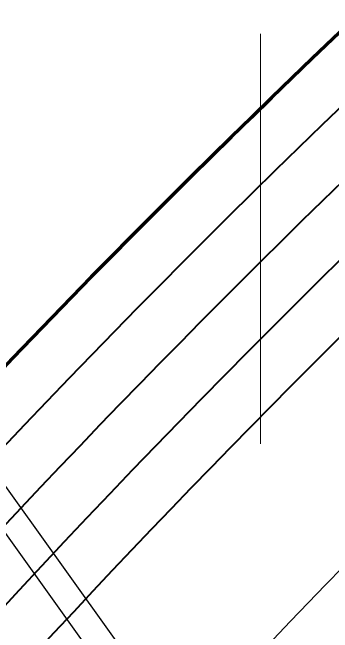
# Model space of a CAD drawing. Header units: inches. Extents: x -5337 to 1057, y 15227 to 19227.
# Drawn here: x -3151.01 to -3133.43, y 16287.89 to 16321.9 of the extents above; entities that cross this region are included whole.
import ezdxf

# ---------------------------------------------------------------- set-up
doc = ezdxf.new("R2010")
doc.units = ezdxf.units.IN
doc.header["$LTSCALE"] = 150
doc.header["$MEASUREMENT"] = 0
doc.linetypes.add('HIDDEN', pattern=[0.375, 0.25, -0.125])
for name, color, linetype in [('COMT-MIN', 84, 'Continuous'), ('CONT-MJR', 84, 'Continuous'), ('grid', 7, 'HIDDEN'), ('PAVING', 7, 'Continuous'), ('ROW', 7, 'Continuous'), ('STORM', 7, 'Continuous')]:
    doc.layers.add(name, color=color, linetype=linetype)

msp = doc.modelspace()

# ---------------------------------------------------------------- linework, layer by layer
at = {"layer": 'COMT-MIN', "color": 5, "linetype": 'Continuous', "lineweight": 40}
for radius, start, end in [(560.5, 129.09204, 140.75379), (557.5, 128.961, 139.32569), (554.5, 128.82619, 140.83176), (551.5, 128.68738, 139.06891)]:
    msp.add_arc((-2744.585, 15912.603), radius, start, end, dxfattribs=at)
at = {"layer": 'CONT-MJR', "color": 5, "linetype": 'Continuous', "lineweight": 70}
msp.add_arc((-2744.585, 15912.603), 563.5, 129.21953, 139.30918, dxfattribs=at)
at = {"layer": 'grid', "color": 252, "linetype": 'HIDDEN', "lineweight": 0, "ltscale": 0.6}
msp.add_line((-3137.394, 19121.984), (-3137.394, 15630.294), dxfattribs=at)
at = {"layer": 'PAVING'}
for radius, start in [(532.5, 127.84878), (507.5, 128.62446), (492.5, 128.59058)]:
    msp.add_arc((-2744.585, 15912.603), radius, start, 170.23083, dxfattribs=at)
at = {"layer": 'ROW'}
msp.add_arc((-2744.585, 15912.603), 542.5, 128.24418, 146.9521, dxfattribs=at)
at = {"layer": 'STORM', "color": 5}
for p, q in [((-3097.196, 16220.32), (-3153.694, 16299.141)), ((-3140.398, 16277.99), (-3154.905, 16298.255))]:
    msp.add_line(p, q, dxfattribs=at)

doc.saveas('drawing.dxf')
